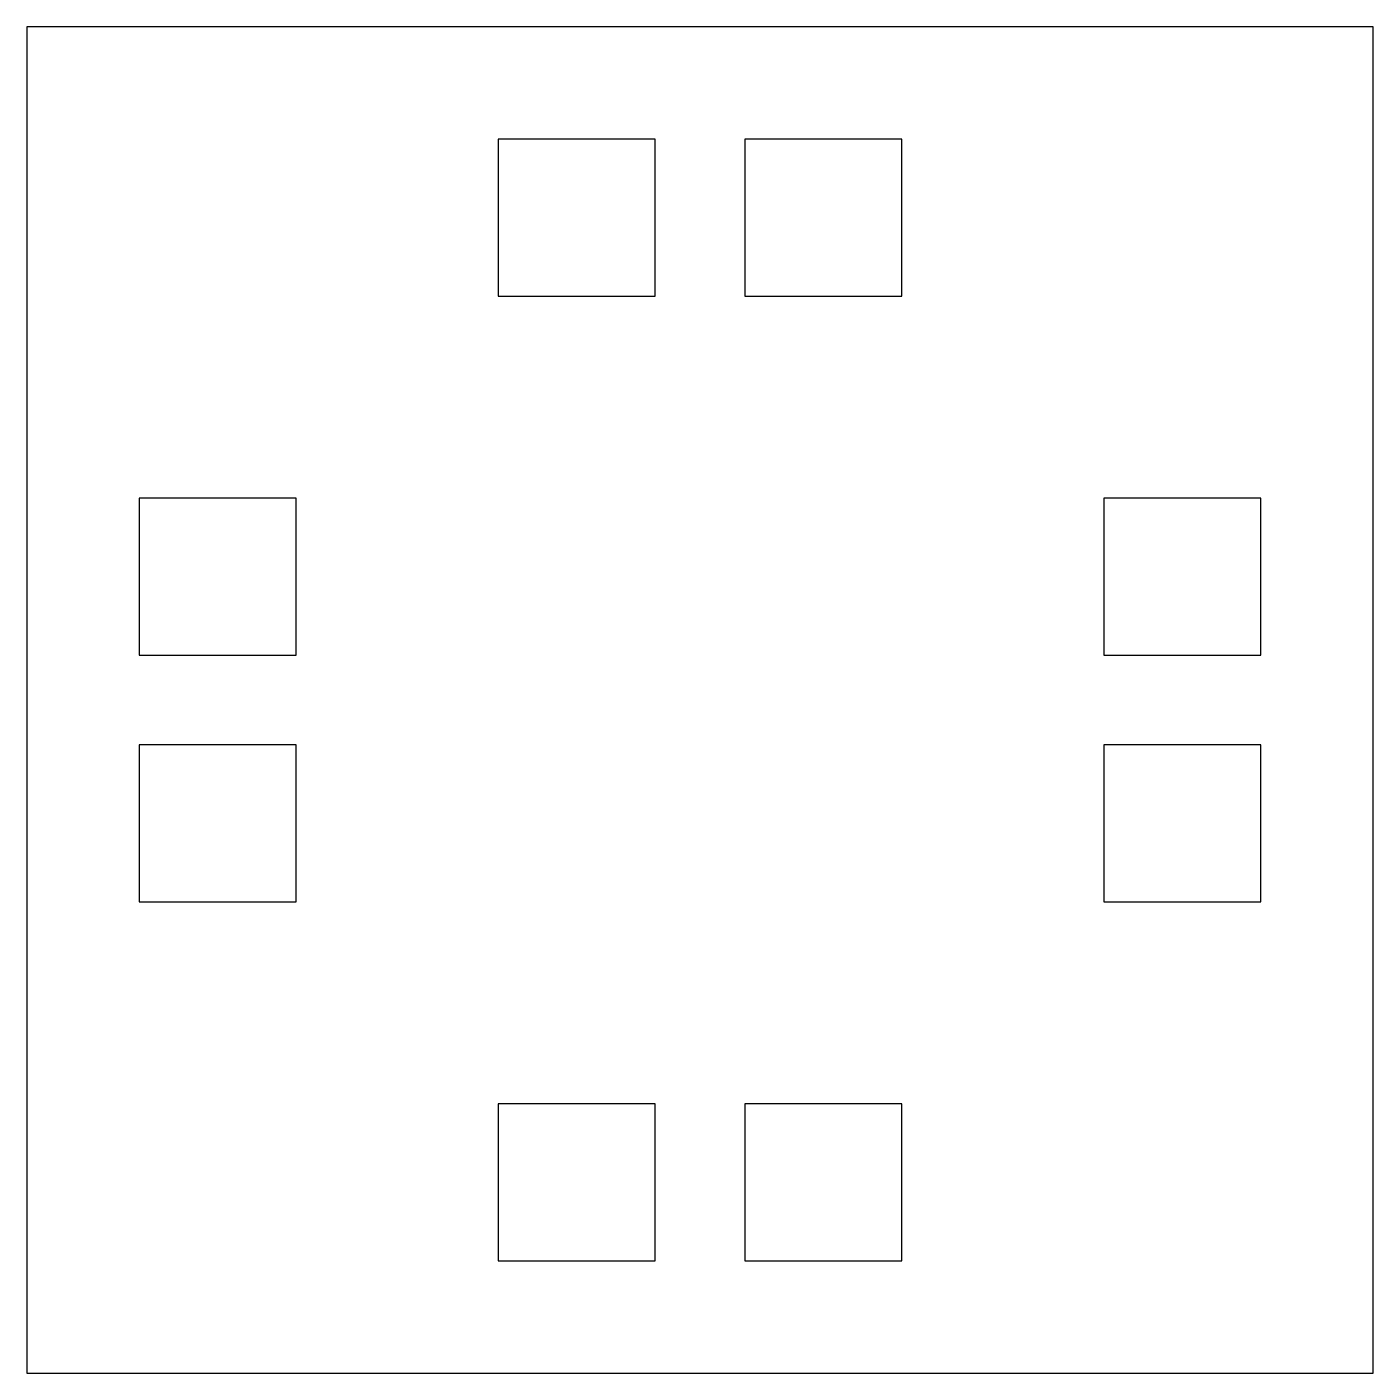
# Model space of a CAD drawing. Header units: millimetres. Extents: x 0 to 120, y 0 to 120.
import ezdxf

# ---------------------------------------------------------------- set-up
doc = ezdxf.new("R2010")
doc.units = ezdxf.units.MM

msp = doc.modelspace()

# ---------------------------------------------------------------- linework, layer by layer
at = {"color": 7, "linetype": 'Continuous', "lineweight": 25}
for p, q in [((0, 120), (0, 0)), ((120, 120), (0, 120)), ((120, 0), (120, 120)), ((42, 110), (42, 96)), ((56, 110), (42, 110)), ((56, 96), (56, 110)), ((78, 110), (64, 110)), ((64, 110), (64, 96)), ((78, 96), (78, 110)), ((42, 96), (56, 96)), ((64, 96), (78, 96)), ((10, 78), (10, 64)), ((24, 78), (10, 78)), ((24, 64), (24, 78)), ((96, 78), (96, 64)), ((110, 78), (96, 78)), ((110, 64), (110, 78)), ((10, 64), (24, 64)), ((96, 64), (110, 64)), ((24, 56), (10, 56)), ((10, 56), (10, 42)), ((24, 42), (24, 56)), ((96, 56), (96, 42)), ((110, 56), (96, 56)), ((110, 42), (110, 56)), ((10, 42), (24, 42)), ((96, 42), (110, 42)), ((42, 24), (42, 10)), ((56, 24), (42, 24)), ((56, 10), (56, 24)), ((64, 24), (64, 10)), ((78, 24), (64, 24)), ((78, 10), (78, 24)), ((42, 10), (56, 10)), ((64, 10), (78, 10)), ((0, 0), (120, 0))]:
    msp.add_line(p, q, dxfattribs=at)

doc.saveas('drawing.dxf')
